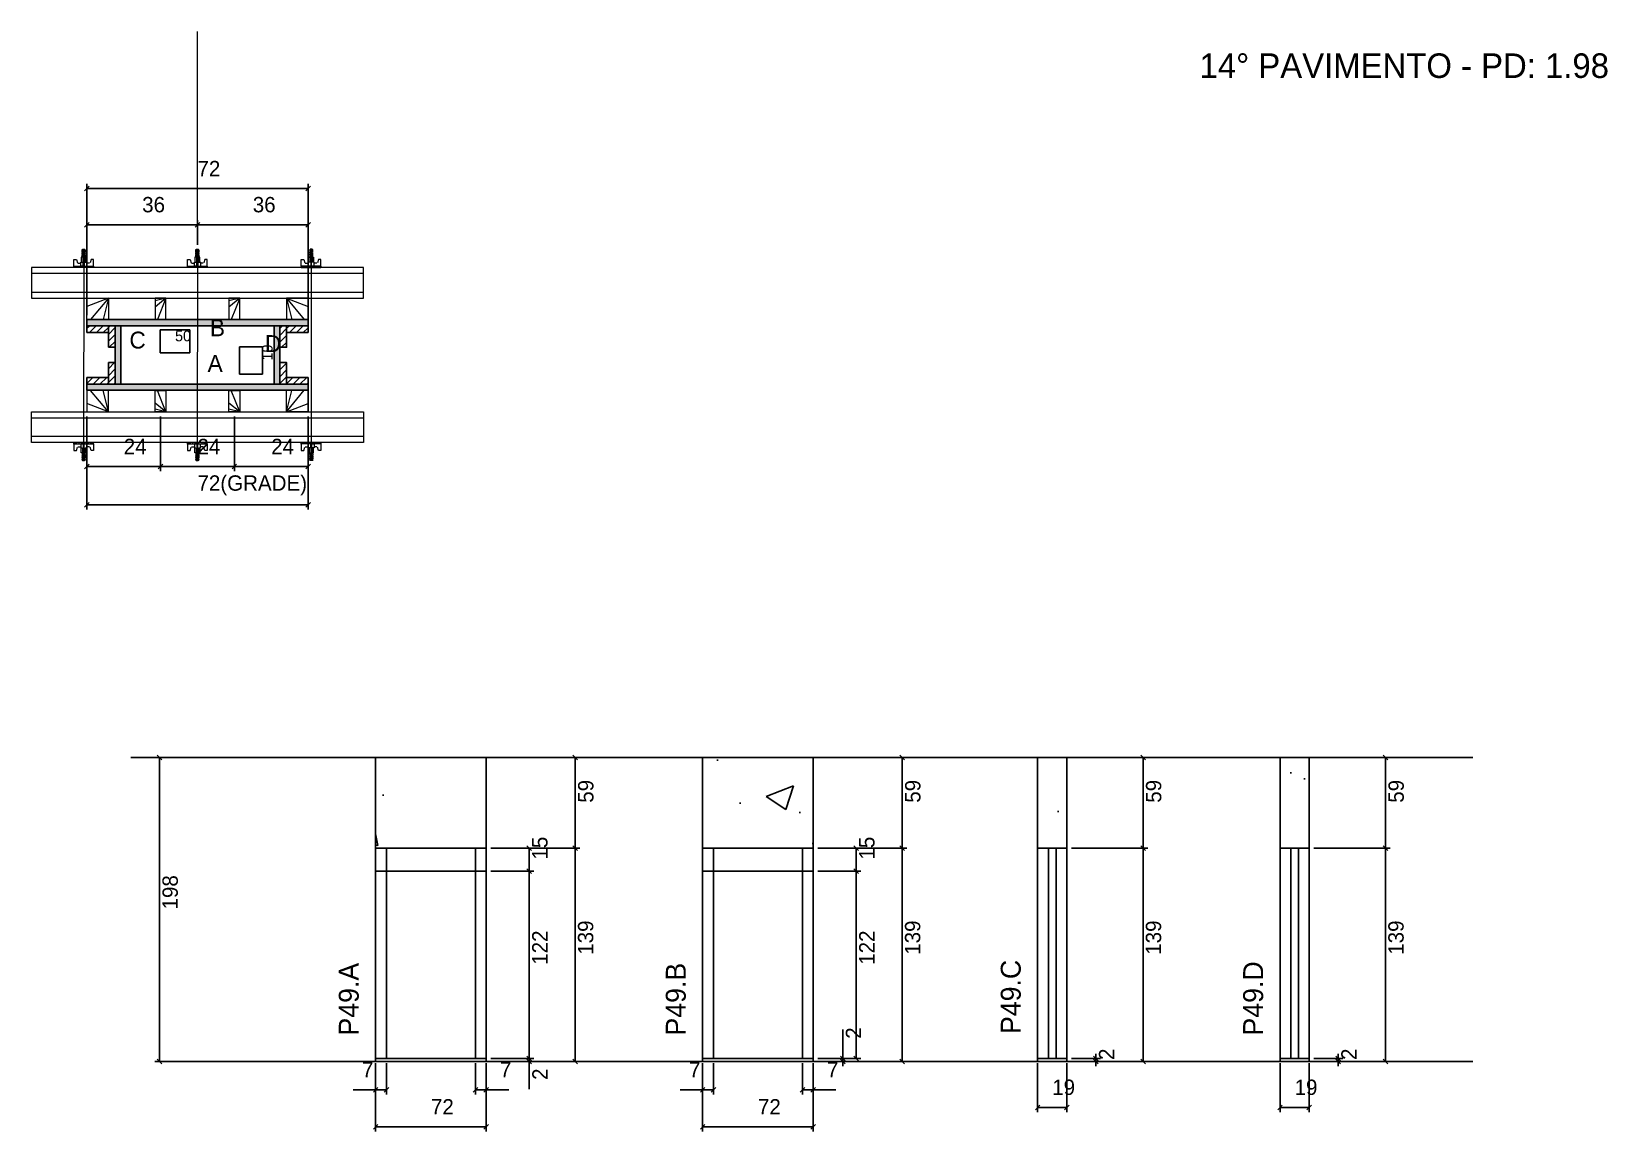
# Model space of a CAD drawing. Header units: metres. Extents: x 2922 to 3948, y -649 to 67.
import ezdxf

# ---------------------------------------------------------------- set-up
doc = ezdxf.new("R2010")
doc.units = ezdxf.units.M
for name, color, linetype in [('CHAPA', 7, 'Continuous'), ('COTA', 7, 'Continuous'), ('Hachura', 7, 'Continuous'), ('Madeira', 7, 'Continuous'), ('NIVEL 2° PAV.', 7, 'Continuous'), ('NOMENCLATURA', 7, 'Continuous'), ('Nível', 7, 'Continuous'), ('Painéis', 7, 'Continuous'), ('Perfil Metálico', 7, 'Continuous'), ('SARR_2.2x7', 7, 'Continuous'), ('SARRAFO', 7, 'Continuous'), ('Texto Seção', 7, 'Continuous'), ('TEXTO_GERAL', 7, 'Continuous')]:
    doc.layers.add(name, color=color, linetype=linetype)

msp = doc.modelspace()

# ---------------------------------------------------------------- hatches: boundary and pattern name
at = {"layer": 'COTA'}
h = msp.add_hatch(dxfattribs=at)
h.set_pattern_fill('AR-CONC')
h.paths.add_polyline_path([(3218.3, -464.9), (3218.3, -405.9), (3146.3, -405.9), (3146.3, -464.9), (3218.3, -464.9)])
h = msp.add_hatch(dxfattribs=at)
h.set_pattern_fill('AR-CONC')
h.paths.add_polyline_path([(3431.2, -464.9), (3431.2, -405.9), (3359.2, -405.9), (3359.2, -464.9), (3431.2, -464.9)])
h = msp.add_hatch(dxfattribs=at)
h.set_pattern_fill('AR-CONC')
h.paths.add_polyline_path([(3596.3, -464.9), (3596.3, -405.9), (3577.3, -405.9), (3577.3, -464.9), (3596.3, -464.9), (3596.3, -464.9)])
h = msp.add_hatch(dxfattribs=at)
h.set_pattern_fill('AR-CONC')
h.paths.add_polyline_path([(3754.1, -464.9), (3754.1, -405.9), (3735.1, -405.9), (3735.1, -464.9), (3754.1, -464.9), (3754.1, -464.9)])
at = {"layer": 'Hachura'}
h = msp.add_hatch(color=7, dxfattribs=at)
h.dxf.hatch_style = 1
h.paths.add_polyline_path([(2958.3, -124.8), (2958.3, -120.8), (3102.3, -120.8), (3102.3, -124.8), (2958.3, -124.8)])
h = msp.add_hatch(color=7, dxfattribs=at)
h.dxf.hatch_style = 1
h.paths.add_polyline_path([(2958.3, -124.8), (2958.3, -120.8), (3102.3, -120.8), (3102.3, -124.8), (2958.3, -124.8)])
h = msp.add_hatch(dxfattribs=at)
h.set_pattern_fill('ANSI31')
h.paths.add_polyline_path([(2972.3, -124.8), (2972.3, -129.2), (2958.3, -129.2), (2958.3, -124.8), (2972.3, -124.8)])
h = msp.add_hatch(dxfattribs=at)
h.set_pattern_fill('ANSI31')
h.paths.add_polyline_path([(2976.7, -124.8), (2972.3, -124.8), (2972.3, -138.8), (2976.7, -138.8), (2976.7, -124.8)])
h = msp.add_hatch(color=7, dxfattribs=at)
h.dxf.hatch_style = 1
h.paths.add_polyline_path([(2980.3, -124.8), (2976.7, -124.8), (2976.7, -162.8), (2980.3, -162.8), (2980.3, -124.8)])
h = msp.add_hatch(color=7, dxfattribs=at)
h.dxf.hatch_style = 1
h.paths.add_polyline_path([(2980.3, -124.8), (2976.7, -124.8), (2976.7, -162.8), (2980.3, -162.8), (2980.3, -124.8)])
h = msp.add_hatch(color=7, dxfattribs=at)
h.dxf.hatch_style = 1
h.paths.add_polyline_path([(3083.9, -124.8), (3080.3, -124.8), (3080.3, -162.8), (3083.9, -162.8), (3083.9, -124.8)])
h = msp.add_hatch(color=7, dxfattribs=at)
h.dxf.hatch_style = 1
h.paths.add_polyline_path([(3083.9, -124.8), (3080.3, -124.8), (3080.3, -162.8), (3083.9, -162.8), (3083.9, -124.8)])
h = msp.add_hatch(dxfattribs=at)
h.set_pattern_fill('ANSI31')
h.paths.add_polyline_path([(3088.3, -124.8), (3083.9, -124.8), (3083.9, -138.8), (3088.3, -138.8), (3088.3, -124.8)])
h = msp.add_hatch(dxfattribs=at)
h.set_pattern_fill('ANSI31')
h.paths.add_polyline_path([(3088.3, -124.8), (3088.3, -129.2), (3102.3, -129.2), (3102.3, -124.8), (3088.3, -124.8)])
h = msp.add_hatch(dxfattribs=at)
h.set_pattern_fill('ANSI31')
h.paths.add_polyline_path([(2976.7, -162.8), (2972.3, -162.8), (2972.3, -148.8), (2976.7, -148.8), (2976.7, -162.8)])
h = msp.add_hatch(dxfattribs=at)
h.set_pattern_fill('ANSI31')
h.paths.add_polyline_path([(3088.3, -162.8), (3083.9, -162.8), (3083.9, -148.8), (3088.3, -148.8), (3088.3, -162.8)])
h = msp.add_hatch(dxfattribs=at)
h.set_pattern_fill('ANSI31')
h.paths.add_polyline_path([(2972.3, -162.8), (2972.3, -158.4), (2958.3, -158.4), (2958.3, -162.8), (2972.3, -162.8)])
h = msp.add_hatch(color=7, dxfattribs=at)
h.dxf.hatch_style = 1
h.paths.add_polyline_path([(2958.3, -162.8), (2958.3, -166.8), (3102.3, -166.8), (3102.3, -162.8), (2958.3, -162.8)])
h = msp.add_hatch(color=7, dxfattribs=at)
h.dxf.hatch_style = 1
h.paths.add_polyline_path([(2958.3, -162.8), (2958.3, -166.8), (3102.3, -166.8), (3102.3, -162.8), (2958.3, -162.8)])
h = msp.add_hatch(dxfattribs=at)
h.set_pattern_fill('ANSI31')
h.paths.add_polyline_path([(3088.3, -162.8), (3088.3, -158.4), (3102.3, -158.4), (3102.3, -162.8), (3088.3, -162.8)])

# ---------------------------------------------------------------- linework, layer by layer
at = {"layer": 'CHAPA', "color": 1, "lineweight": 25}
for points in [[(2958.3, -124.8), (2958.3, -120.8), (3102.3, -120.8), (3102.3, -124.8)], [(2958.3, -124.8), (2958.3, -120.8), (3102.3, -120.8), (3102.3, -124.8)], [(2980.3, -124.8), (2976.7, -124.8), (2976.7, -162.8), (2980.3, -162.8)], [(2980.3, -124.8), (2976.7, -124.8), (2976.7, -162.8), (2980.3, -162.8)], [(3083.9, -124.8), (3080.3, -124.8), (3080.3, -162.8), (3083.9, -162.8)], [(3083.9, -124.8), (3080.3, -124.8), (3080.3, -162.8), (3083.9, -162.8)], [(2958.3, -162.8), (2958.3, -166.8), (3102.3, -166.8), (3102.3, -162.8)], [(2958.3, -162.8), (2958.3, -166.8), (3102.3, -166.8), (3102.3, -162.8)]]:
    msp.add_lwpolyline(points, close=True, dxfattribs=at)
at = {"layer": 'COTA', "color": 0, "lineweight": 25}
for p, q in [((2959.8, -33.9), (2956.8, -36.9)), ((3100.8, -36.9), (3103.8, -33.9)), ((2959.8, -57.6), (2956.8, -60.6)), ((3031.8, -57.6), (3028.8, -60.6)), ((3028.8, -60.6), (3031.8, -57.6)), ((3100.8, -60.6), (3103.8, -57.6)), ((2959.8, -215), (2956.8, -218)), ((3004.8, -218), (3007.8, -215)), ((3007.8, -215), (3004.8, -218)), ((3052.8, -218), (3055.8, -215)), ((3055.8, -215), (3052.8, -218)), ((3100.8, -218), (3103.8, -215)), ((2959.8, -239.9), (2956.8, -242.9)), ((3100.8, -242.9), (3103.8, -239.9)), ((3277.7, -407.4), (3274.7, -404.4)), ((3490.6, -407.4), (3487.6, -404.4)), ((3647.5, -407.4), (3644.5, -404.4)), ((3805.3, -407.4), (3802.3, -404.4)), ((3247.8, -466.4), (3244.8, -463.4)), ((3277.7, -466.4), (3274.7, -463.4)), ((3274.7, -463.4), (3277.7, -466.4)), ((3460.7, -466.4), (3457.7, -463.4)), ((3490.6, -466.4), (3487.6, -463.4)), ((3487.6, -463.4), (3490.6, -466.4)), ((3644.5, -463.4), (3647.5, -466.4)), ((3647.5, -466.4), (3644.5, -463.4)), ((3802.3, -463.4), (3805.3, -466.4)), ((3805.3, -466.4), (3802.3, -463.4)), ((3247.8, -481.4), (3244.8, -478.4)), ((3244.8, -478.4), (3247.8, -481.4)), ((3460.7, -481.4), (3457.7, -478.4)), ((3457.7, -478.4), (3460.7, -481.4)), ((3244.8, -600.4), (3247.8, -603.4)), ((3244.8, -600.4), (3247.8, -603.4)), ((3247.8, -605.4), (3244.8, -602.4)), ((3274.7, -602.4), (3277.7, -605.4)), ((3448.9, -600.4), (3451.9, -603.4)), ((3451.9, -605.4), (3448.9, -602.4)), ((3457.7, -600.4), (3460.7, -603.4)), ((3487.6, -602.4), (3490.6, -605.4)), ((3613.7, -600.4), (3616.7, -603.4)), ((3616.7, -605.4), (3613.7, -602.4)), ((3644.5, -602.4), (3647.5, -605.4)), ((3771.5, -600.4), (3774.5, -603.4)), ((3774.5, -605.4), (3771.5, -602.4)), ((3802.3, -602.4), (3805.3, -605.4)), ((3147.8, -620.9), (3144.8, -623.9)), ((3151.8, -623.9), (3154.8, -620.9)), ((3212.8, -620.9), (3209.8, -623.9)), ((3216.8, -623.9), (3219.8, -620.9)), ((3360.7, -620.9), (3357.7, -623.9)), ((3364.7, -623.9), (3367.7, -620.9)), ((3425.7, -620.9), (3422.7, -623.9)), ((3429.7, -623.9), (3432.7, -620.9)), ((3578.8, -632.3), (3575.8, -635.3)), ((3594.8, -635.3), (3597.8, -632.3)), ((3736.6, -632.3), (3733.6, -635.3)), ((3752.6, -635.3), (3755.6, -632.3)), ((3147.8, -645), (3144.8, -648)), ((3216.8, -648), (3219.8, -645)), ((3360.7, -645), (3357.7, -648)), ((3429.7, -648), (3432.7, -645))]:
    msp.add_line(p, q, dxfattribs=at)
at = {"layer": 'COTA', "color": 241, "lineweight": 25}
for p, q in [((2958.3, -117.8), (2958.3, -32.4)), ((3102.3, -35.4), (2958.3, -35.4)), ((3102.3, -117.8), (3102.3, -32.4)), ((2958.3, -83.8), (2958.3, -56.1)), ((2958.3, -59.1), (3030.3, -59.1)), ((3030.3, -72), (3030.3, -56.1)), ((3030.3, -72), (3030.3, -56.1)), ((3102.3, -59.1), (3030.3, -59.1)), ((3102.3, -83.8), (3102.3, -56.1)), ((2958.3, -183.8), (2958.3, -244.4)), ((2958.3, -183.9), (2958.3, -219.5)), ((3006.3, -183.9), (3006.3, -219.5)), ((3006.3, -183.9), (3006.3, -219.5)), ((3054.3, -183.9), (3054.3, -219.5)), ((3054.3, -183.9), (3054.3, -219.5)), ((3102.3, -183.8), (3102.3, -244.4)), ((3102.3, -183.9), (3102.3, -219.5)), ((2958.3, -216.5), (3006.3, -216.5)), ((3006.3, -216.5), (3054.3, -216.5)), ((3054.3, -216.5), (3102.3, -216.5)), ((3102.3, -241.4), (2958.3, -241.4)), ((3146.3, -464.9), (3146.3, -405.9)), ((3218.3, -405.9), (3146.3, -405.9)), ((3218.3, -464.9), (3218.3, -405.9)), ((3431.2, -405.9), (3359.2, -405.9)), ((3359.2, -464.9), (3359.2, -405.9)), ((3431.2, -464.9), (3431.2, -405.9))]:
    msp.add_line(p, q, dxfattribs=at)
at = {"layer": 'COTA', "color": 180, "lineweight": 25}
for p, q in [((3025.4, -127.4), (3006, -127.4)), ((3006, -127.4), (3006, -142.4)), ((3025.4, -142.4), (3025.4, -127.4)), ((3006, -142.4), (3025.4, -142.4)), ((3072.7, -138.4), (3057.7, -138.4)), ((3057.7, -138.4), (3057.7, -156.4)), ((3072.7, -156.4), (3072.7, -138.4)), ((3057.7, -156.4), (3072.7, -156.4))]:
    msp.add_line(p, q, dxfattribs=at)
at = {"layer": 'COTA', "color": 4, "lineweight": 25}
for p, q in [((3221.3, -405.9), (3279.2, -405.9)), ((3276.2, -464.9), (3276.2, -405.9)), ((3434.2, -405.9), (3492.1, -405.9)), ((3489.1, -464.9), (3489.1, -405.9)), ((3599.3, -405.9), (3649, -405.9)), ((3646, -464.9), (3646, -405.9)), ((3757.1, -405.9), (3806.8, -405.9)), ((3803.8, -464.9), (3803.8, -405.9)), ((3221.3, -464.9), (3279.2, -464.9)), ((3221.3, -464.9), (3279.2, -464.9)), ((3221.3, -464.9), (3249.3, -464.9)), ((3246.3, -479.9), (3246.3, -464.9)), ((3276.2, -603.9), (3276.2, -464.9)), ((3434.2, -464.9), (3492.1, -464.9)), ((3434.2, -464.9), (3492.1, -464.9)), ((3434.2, -464.9), (3462.2, -464.9)), ((3459.2, -479.9), (3459.2, -464.9)), ((3489.1, -603.9), (3489.1, -464.9)), ((3599.3, -464.9), (3649, -464.9)), ((3599.3, -464.9), (3649, -464.9)), ((3646, -603.9), (3646, -464.9)), ((3757.1, -464.9), (3806.8, -464.9)), ((3757.1, -464.9), (3806.8, -464.9)), ((3803.8, -603.9), (3803.8, -464.9)), ((3221.3, -479.9), (3249.3, -479.9)), ((3221.3, -479.9), (3249.3, -479.9)), ((3246.3, -601.9), (3246.3, -479.9)), ((3434.2, -479.9), (3462.2, -479.9)), ((3434.2, -479.9), (3462.2, -479.9)), ((3459.2, -601.9), (3459.2, -479.9)), ((3450.4, -601.9), (3450.4, -583.1)), ((3146.3, -604.9), (3146.3, -649.5)), ((3153.3, -604.9), (3153.3, -625.4)), ((3211.3, -604.9), (3211.3, -625.4)), ((3218.3, -604.9), (3218.3, -649.5)), ((3221.3, -601.9), (3249.3, -601.9)), ((3221.3, -601.9), (3249.3, -601.9)), ((3221.3, -603.9), (3249.3, -603.9)), ((3221.3, -603.9), (3279.2, -603.9)), ((3246.3, -601.9), (3246.3, -598.9)), ((3246.3, -601.9), (3246.3, -603.9)), ((3246.3, -603.9), (3246.3, -622)), ((3359.2, -604.9), (3359.2, -649.5)), ((3366.2, -604.9), (3366.2, -625.4)), ((3424.2, -604.9), (3424.2, -625.4)), ((3431.2, -604.9), (3431.2, -649.5)), ((3434.2, -601.9), (3453.4, -601.9)), ((3434.2, -601.9), (3462.2, -601.9)), ((3434.2, -603.9), (3453.4, -603.9)), ((3434.2, -603.9), (3492.1, -603.9)), ((3450.4, -603.9), (3450.4, -601.9)), ((3450.4, -603.9), (3450.4, -606.9)), ((3577.3, -604.9), (3577.3, -636.8)), ((3596.3, -604.9), (3596.3, -636.8)), ((3599.3, -601.9), (3618.2, -601.9)), ((3599.3, -603.9), (3618.2, -603.9)), ((3599.3, -603.9), (3649, -603.9)), ((3615.2, -601.9), (3615.2, -598.9)), ((3615.2, -603.9), (3615.2, -601.9)), ((3615.2, -603.9), (3615.2, -606.9)), ((3735.1, -604.9), (3735.1, -636.8)), ((3754.1, -604.9), (3754.1, -636.8)), ((3757.1, -601.9), (3776, -601.9)), ((3757.1, -603.9), (3776, -603.9)), ((3757.1, -603.9), (3806.8, -603.9)), ((3773, -601.9), (3773, -598.9)), ((3773, -603.9), (3773, -601.9)), ((3773, -603.9), (3773, -606.9)), ((3146.3, -606.9), (3146.3, -625.4)), ((3218.3, -606.9), (3218.3, -625.4)), ((3359.2, -606.9), (3359.2, -625.4)), ((3431.2, -606.9), (3431.2, -625.4)), ((3146.3, -622.4), (3131.6, -622.4)), ((3153.3, -622.4), (3146.3, -622.4)), ((3211.3, -622.4), (3218.3, -622.4)), ((3218.3, -622.4), (3233, -622.4)), ((3359.2, -622.4), (3344.5, -622.4)), ((3366.2, -622.4), (3359.2, -622.4)), ((3424.2, -622.4), (3431.2, -622.4)), ((3431.2, -622.4), (3445.9, -622.4)), ((3577.3, -633.8), (3596.3, -633.8)), ((3735.1, -633.8), (3754.1, -633.8)), ((3218.3, -646.5), (3146.3, -646.5)), ((3431.2, -646.5), (3359.2, -646.5))]:
    msp.add_line(p, q, dxfattribs=at)
at = {"layer": 'COTA', "color": 241, "lineweight": 25}
for points in [[(3596.3, -464.9), (3596.3, -405.9), (3577.3, -405.9), (3577.3, -464.9)], [(3754.1, -464.9), (3754.1, -405.9), (3735.1, -405.9), (3735.1, -464.9)]]:
    msp.add_lwpolyline(points, dxfattribs=at)
at = {"layer": 'Hachura', "color": 0, "lineweight": 9}
for p, q in [((2949.8, -86.8), (2949.8, -81.7)), ((2949.8, -81.7), (2951.5, -81.7)), ((2951.5, -81.7), (2952.1, -83.9)), ((2957.9, -80.1), (2954.6, -80.1)), ((2954.6, -80.1), (2954.6, -83.4)), ((2957.9, -80.2), (2954.6, -80.2)), ((2955.1, -75.8), (2957.3, -76.9)), ((2957.3, -77.1), (2955.1, -76)), ((2955.1, -76.9), (2957.3, -78)), ((2957.3, -78.3), (2955.1, -77.2)), ((2955.1, -78.1), (2957.3, -79.2)), ((2957.3, -79.4), (2955.1, -78.3)), ((2956.4, -80.1), (2955.1, -79.5)), ((2955.2, -75.4), (2955.5, -75)), ((2955.2, -75.7), (2955.2, -75.4)), ((2957.2, -75.4), (2955.2, -75.4)), ((2955.2, -75.7), (2957.2, -76.7)), ((2955.2, -75.7), (2957.2, -76.7)), ((2955.2, -76.8), (2955.2, -76.2)), ((2957.2, -77.2), (2955.2, -76.2)), ((2955.2, -76.8), (2957.2, -77.8)), ((2955.2, -78), (2955.2, -77.4)), ((2957.2, -78.3), (2955.2, -77.4)), ((2955.2, -77.6), (2955.2, -77.4)), ((2955.2, -78), (2957.2, -79)), ((2955.2, -79.2), (2955.2, -78.5)), ((2957.2, -79.5), (2955.2, -78.5)), ((2955.2, -79.2), (2957.2, -80.1)), ((2956.1, -80.1), (2955.2, -79.7)), ((2955.2, -80.1), (2955.2, -79.7)), ((2955.5, -75), (2956.8, -75)), ((2955.6, -80.1), (2955.6, -83.4)), ((2957.2, -76), (2955.9, -75.4)), ((2957.3, -75.9), (2956.1, -75.4)), ((2956.6, -75.4), (2957.3, -75.7)), ((2957.2, -75.4), (2956.8, -75)), ((2956.9, -75.4), (2957.2, -75.5)), ((2957.2, -76), (2957.2, -76.7)), ((2957.2, -77.8), (2957.2, -77.2)), ((2957.2, -78.5), (2957.2, -78.3)), ((2957.2, -78.5), (2957.2, -79)), ((2957.2, -79.5), (2957.2, -80.1)), ((2957.2, -80.1), (2957.2, -83.4)), ((2957.9, -83.4), (2957.9, -80.1)), ((2961, -81.7), (2960.4, -83.9)), ((2962.7, -81.7), (2961, -81.7)), ((2962.7, -85.9), (2962.7, -81.7)), ((3023.8, -86.8), (3023.8, -81.7)), ((3023.8, -81.7), (3025.5, -81.7)), ((3025.5, -81.7), (3026.1, -83.9)), ((3031.9, -80.1), (3028.6, -80.1)), ((3028.6, -80.1), (3028.6, -83.4)), ((3031.9, -80.2), (3028.6, -80.2)), ((3029.1, -75.8), (3031.3, -76.9)), ((3031.3, -77.1), (3029.1, -76)), ((3029.1, -76.9), (3031.3, -78)), ((3031.3, -78.3), (3029.1, -77.2)), ((3029.1, -78.1), (3031.3, -79.2)), ((3031.3, -79.4), (3029.1, -78.3)), ((3030.4, -80.1), (3029.1, -79.5)), ((3029.2, -75.4), (3029.5, -75)), ((3029.2, -75.7), (3029.2, -75.4)), ((3031.2, -75.4), (3029.2, -75.4)), ((3029.2, -75.7), (3031.2, -76.7)), ((3029.2, -75.7), (3031.2, -76.7)), ((3029.2, -76.8), (3029.2, -76.2)), ((3031.2, -77.2), (3029.2, -76.2)), ((3029.2, -76.8), (3031.2, -77.8)), ((3029.2, -78), (3029.2, -77.4)), ((3031.2, -78.3), (3029.2, -77.4)), ((3029.2, -77.6), (3029.2, -77.4)), ((3029.2, -78), (3031.2, -79)), ((3029.2, -79.2), (3029.2, -78.5)), ((3031.2, -79.5), (3029.2, -78.5)), ((3029.2, -79.2), (3031.2, -80.1)), ((3030.1, -80.1), (3029.2, -79.7)), ((3029.2, -80.1), (3029.2, -79.7)), ((3029.5, -75), (3030.8, -75)), ((3029.6, -80.1), (3029.6, -83.4)), ((3031.2, -76), (3029.9, -75.4)), ((3031.3, -75.9), (3030.1, -75.4)), ((3030.6, -75.4), (3031.3, -75.7)), ((3031.2, -75.4), (3030.8, -75)), ((3030.9, -75.4), (3031.2, -75.5)), ((3031.2, -76), (3031.2, -76.7)), ((3031.2, -77.8), (3031.2, -77.2)), ((3031.2, -78.5), (3031.2, -78.3)), ((3031.2, -78.5), (3031.2, -79)), ((3031.2, -79.5), (3031.2, -80.1)), ((3031.2, -80.1), (3031.2, -83.4)), ((3031.9, -83.4), (3031.9, -80.1)), ((3035, -81.7), (3034.4, -83.9)), ((3036.7, -81.7), (3035, -81.7)), ((3036.7, -85.9), (3036.7, -81.7)), ((3097.8, -85.9), (3097.8, -81.7)), ((3097.8, -81.7), (3099.5, -81.7)), ((3099.5, -81.7), (3100.1, -83.9)), ((3102.6, -80.1), (3105.9, -80.1)), ((3102.6, -83.4), (3102.6, -80.1)), ((3102.6, -80.2), (3105.9, -80.2)), ((3103.9, -75.4), (3103.2, -75.7)), ((3105.4, -75.8), (3103.2, -76.9)), ((3105.4, -76.9), (3103.2, -78)), ((3105.4, -78.1), (3103.2, -79.2)), ((3103.3, -75.9), (3104.4, -75.4)), ((3103.3, -77.1), (3105.4, -76)), ((3103.3, -78.3), (3105.4, -77.2)), ((3103.3, -79.4), (3105.4, -78.3)), ((3103.4, -75.4), (3103.7, -75)), ((3103.6, -75.4), (3103.4, -75.5)), ((3103.4, -76), (3104.6, -75.4)), ((3103.4, -75.4), (3105.3, -75.4)), ((3105.3, -75.7), (3103.4, -76.7)), ((3105.3, -75.7), (3103.4, -76.7)), ((3103.4, -76), (3103.4, -76.7)), ((3103.4, -77.2), (3105.3, -76.2)), ((3105.3, -76.8), (3103.4, -77.8)), ((3103.4, -77.8), (3103.4, -77.2)), ((3103.4, -78.3), (3105.3, -77.4)), ((3105.3, -78), (3103.4, -79)), ((3103.4, -78.5), (3103.4, -78.3)), ((3103.4, -78.5), (3103.4, -79)), ((3103.4, -79.5), (3105.3, -78.5)), ((3105.3, -79.2), (3103.4, -80.1)), ((3103.4, -79.5), (3103.4, -80.1)), ((3103.4, -80.1), (3103.4, -83.4)), ((3105, -75), (3103.7, -75)), ((3104.1, -80.1), (3105.4, -79.5)), ((3104.4, -80.1), (3105.3, -79.7)), ((3104.9, -80.1), (3104.9, -83.4)), ((3105.3, -75.4), (3105, -75)), ((3105.3, -75.7), (3105.3, -75.4)), ((3105.3, -76.8), (3105.3, -76.2)), ((3105.3, -78), (3105.3, -77.4)), ((3105.3, -77.6), (3105.3, -77.4)), ((3105.3, -79.2), (3105.3, -78.5)), ((3105.3, -80.1), (3105.3, -79.7)), ((3105.9, -80.1), (3105.9, -83.4)), ((3109, -81.7), (3108.4, -83.9)), ((3110.7, -81.7), (3109, -81.7)), ((3110.7, -86.8), (3110.7, -81.7)), ((2949.8, -85.9), (2962.7, -85.9)), ((2949.8, -85.9), (2955, -85.9)), ((2962.7, -86.8), (2949.8, -86.8)), ((2949.9, -85.9), (2949.9, -86.8)), ((2950.2, -85.9), (2950.2, -86.8)), ((2950.5, -85.9), (2950.5, -86.8)), ((2951, -85.9), (2951, -86.8)), ((2951.8, -85.9), (2951.8, -86.8)), ((2952.4, -84.1), (2954.3, -84.1)), ((2953.2, -85.9), (2953.2, -86.8)), ((2961.7, -86.8), (2953.9, -86.8)), ((2954.3, -83.4), (2958.2, -83.4)), ((2954.3, -85.9), (2954.3, -83.4)), ((2956.3, -85.9), (2954.3, -85.9)), ((2955, -85.9), (2955.6, -85.9)), ((2955.3, -86.3), (2955.3, -86)), ((2955.3, -86.7), (2955.3, -86.3)), ((2955.9, -85.9), (2955.9, -83.9)), ((2956.2, -85.9), (2956.2, -86.8)), ((2956.5, -83.9), (2956.5, -85.9)), ((2957.2, -86.1), (2957.2, -86.5)), ((2958.2, -83.4), (2957.9, -83.4)), ((2958.2, -83.4), (2957.9, -83.4)), ((2958.2, -83.4), (2958.2, -85.9)), ((2960.1, -84.1), (2958.2, -84.1)), ((2959.3, -85.9), (2959.3, -86.8)), ((2960.7, -85.9), (2960.7, -86.8)), ((2961.6, -85.9), (2961.6, -86.8)), ((2962, -85.9), (2962, -86.8)), ((2962.4, -85.9), (2962.4, -86.8)), ((2962.6, -85.9), (2962.6, -86.8)), ((2962.7, -85.9), (2962.7, -86.8)), ((3023.8, -85.9), (3036.7, -85.9)), ((3023.8, -85.9), (3029, -85.9)), ((3036.7, -86.8), (3023.8, -86.8)), ((3023.9, -85.9), (3023.9, -86.8)), ((3024.2, -85.9), (3024.2, -86.8)), ((3024.5, -85.9), (3024.5, -86.8)), ((3025, -85.9), (3025, -86.8)), ((3025.8, -85.9), (3025.8, -86.8)), ((3026.4, -84.1), (3028.3, -84.1)), ((3027.2, -85.9), (3027.2, -86.8)), ((3035.7, -86.8), (3027.9, -86.8)), ((3028.3, -83.4), (3032.2, -83.4)), ((3028.3, -85.9), (3028.3, -83.4)), ((3030.3, -85.9), (3028.3, -85.9)), ((3029, -85.9), (3029.6, -85.9)), ((3029.3, -86.3), (3029.3, -86)), ((3029.3, -86.7), (3029.3, -86.3)), ((3029.9, -85.9), (3029.9, -83.9)), ((3030.2, -85.9), (3030.2, -86.8)), ((3030.5, -83.9), (3030.5, -85.9)), ((3031.2, -86.1), (3031.2, -86.5)), ((3032.2, -83.4), (3031.9, -83.4)), ((3032.2, -83.4), (3031.9, -83.4)), ((3032.2, -83.4), (3032.2, -85.9)), ((3034.1, -84.1), (3032.2, -84.1)), ((3033.3, -85.9), (3033.3, -86.8)), ((3034.7, -85.9), (3034.7, -86.8)), ((3035.6, -85.9), (3035.6, -86.8)), ((3036, -85.9), (3036, -86.8)), ((3036.4, -85.9), (3036.4, -86.8)), ((3036.6, -85.9), (3036.6, -86.8)), ((3036.7, -85.9), (3036.7, -86.8)), ((3110.7, -85.9), (3097.8, -85.9)), ((3097.8, -85.9), (3097.8, -86.8)), ((3097.8, -86.8), (3110.7, -86.8)), ((3097.9, -85.9), (3097.9, -86.8)), ((3098.2, -85.9), (3098.2, -86.8)), ((3098.5, -85.9), (3098.5, -86.8)), ((3098.8, -86.8), (3106.6, -86.8)), ((3099, -85.9), (3099, -86.8)), ((3099.8, -85.9), (3099.8, -86.8)), ((3100.4, -84.1), (3102.3, -84.1)), ((3101.2, -85.9), (3101.2, -86.8)), ((3106.2, -83.4), (3102.3, -83.4)), ((3102.3, -83.4), (3102.3, -85.9)), ((3102.3, -83.4), (3102.6, -83.4)), ((3102.3, -83.4), (3102.6, -83.4)), ((3103.3, -86.1), (3103.3, -86.5)), ((3104.1, -83.9), (3104.1, -85.9)), ((3104.3, -85.9), (3106.2, -85.9)), ((3104.3, -85.9), (3104.3, -86.8)), ((3104.6, -85.9), (3104.6, -83.9)), ((3105.5, -85.9), (3104.9, -85.9)), ((3105.2, -86.3), (3105.2, -86)), ((3105.2, -86.7), (3105.2, -86.3)), ((3110.7, -85.9), (3105.5, -85.9)), ((3106.2, -85.9), (3106.2, -83.4)), ((3108.1, -84.1), (3106.2, -84.1)), ((3107.3, -85.9), (3107.3, -86.8)), ((3108.7, -85.9), (3108.7, -86.8)), ((3109.6, -85.9), (3109.6, -86.8)), ((3110, -85.9), (3110, -86.8)), ((3110.4, -85.9), (3110.4, -86.8)), ((3110.6, -85.9), (3110.6, -86.8)), ((2962.7, -200.8), (2949.8, -200.8)), ((2949.8, -200.8), (2949.8, -206)), ((2949.8, -201.7), (2962.7, -201.7)), ((2949.8, -201.7), (2955, -201.7)), ((2949.9, -201.8), (2949.9, -200.8)), ((2950.2, -201.8), (2950.2, -200.8)), ((2950.5, -201.8), (2950.5, -200.8)), ((2951, -201.8), (2951, -200.8)), ((2951.5, -206), (2952.1, -203.8)), ((2951.8, -201.8), (2951.8, -200.8)), ((2952.4, -203.6), (2954.3, -203.6)), ((2953.2, -201.8), (2953.2, -200.8)), ((2961.7, -200.8), (2953.9, -200.8)), ((2956.3, -201.7), (2954.3, -201.7)), ((2954.3, -201.7), (2954.3, -204.3)), ((2954.3, -204.3), (2958.2, -204.3)), ((2954.6, -207.5), (2954.6, -204.3)), ((2955, -201.7), (2955.6, -201.7)), ((2955.3, -201), (2955.3, -201.4)), ((2955.3, -201.4), (2955.3, -201.6)), ((2955.6, -207.5), (2955.6, -204.3)), ((2955.9, -201.7), (2955.9, -203.7)), ((2956.2, -201.7), (2956.2, -200.8)), ((2956.5, -203.7), (2956.5, -201.7)), ((2957.2, -201.6), (2957.2, -201.2)), ((2957.2, -207.5), (2957.2, -204.3)), ((2957.9, -204.3), (2957.9, -207.5)), ((2958.2, -204.3), (2957.9, -204.3)), ((2958.2, -204.3), (2957.9, -204.3)), ((2958.2, -204.3), (2958.2, -201.7)), ((2960.1, -203.6), (2958.2, -203.6)), ((2959.3, -201.8), (2959.3, -200.8)), ((2961, -206), (2960.4, -203.8)), ((2960.7, -201.8), (2960.7, -200.8)), ((2961.6, -201.8), (2961.6, -200.8)), ((2962, -201.8), (2962, -200.8)), ((2962.4, -201.8), (2962.4, -200.8)), ((2962.6, -201.8), (2962.6, -200.8)), ((2962.7, -201.7), (2962.7, -200.8)), ((2962.7, -201.7), (2962.7, -206)), ((3036.7, -200.8), (3023.8, -200.8)), ((3023.8, -200.8), (3023.8, -206)), ((3023.8, -201.7), (3036.7, -201.7)), ((3023.8, -201.7), (3029, -201.7)), ((3023.9, -201.8), (3023.9, -200.8)), ((3024.2, -201.8), (3024.2, -200.8)), ((3024.5, -201.8), (3024.5, -200.8)), ((3025, -201.8), (3025, -200.8)), ((3025.5, -206), (3026.1, -203.8)), ((3025.8, -201.8), (3025.8, -200.8)), ((3026.4, -203.6), (3028.3, -203.6)), ((3027.2, -201.8), (3027.2, -200.8)), ((3035.7, -200.8), (3027.9, -200.8)), ((3030.3, -201.7), (3028.3, -201.7)), ((3028.3, -201.7), (3028.3, -204.3)), ((3028.3, -204.3), (3032.2, -204.3)), ((3028.6, -207.5), (3028.6, -204.3)), ((3029, -201.7), (3029.6, -201.7)), ((3029.3, -201), (3029.3, -201.4)), ((3029.3, -201.4), (3029.3, -201.6)), ((3029.6, -207.5), (3029.6, -204.3)), ((3029.9, -201.7), (3029.9, -203.7)), ((3030.2, -201.7), (3030.2, -200.8)), ((3030.5, -203.7), (3030.5, -201.7)), ((3031.2, -201.6), (3031.2, -201.2)), ((3031.2, -207.5), (3031.2, -204.3)), ((3031.9, -204.3), (3031.9, -207.5)), ((3032.2, -204.3), (3031.9, -204.3)), ((3032.2, -204.3), (3031.9, -204.3)), ((3032.2, -204.3), (3032.2, -201.7)), ((3034.1, -203.6), (3032.2, -203.6)), ((3033.3, -201.8), (3033.3, -200.8)), ((3035, -206), (3034.4, -203.8)), ((3034.7, -201.8), (3034.7, -200.8)), ((3035.6, -201.8), (3035.6, -200.8)), ((3036, -201.8), (3036, -200.8)), ((3036.4, -201.8), (3036.4, -200.8)), ((3036.6, -201.8), (3036.6, -200.8)), ((3036.7, -201.7), (3036.7, -200.8)), ((3036.7, -201.7), (3036.7, -206)), ((3097.8, -200.8), (3110.7, -200.8)), ((3097.8, -201.7), (3097.8, -200.8)), ((3110.7, -201.7), (3097.8, -201.7)), ((3097.8, -201.7), (3097.8, -206)), ((3097.9, -201.8), (3097.9, -200.8)), ((3098.2, -201.8), (3098.2, -200.8)), ((3098.5, -201.8), (3098.5, -200.8)), ((3098.8, -200.8), (3106.6, -200.8)), ((3099, -201.8), (3099, -200.8)), ((3099.5, -206), (3100.1, -203.8)), ((3099.8, -201.8), (3099.8, -200.8)), ((3100.4, -203.6), (3102.3, -203.6)), ((3101.2, -201.8), (3101.2, -200.8)), ((3102.3, -204.3), (3102.3, -201.7)), ((3106.2, -204.3), (3102.3, -204.3)), ((3102.3, -204.3), (3102.6, -204.3)), ((3102.3, -204.3), (3102.6, -204.3)), ((3102.6, -204.3), (3102.6, -207.5)), ((3103.3, -201.6), (3103.3, -201.2)), ((3103.4, -207.5), (3103.4, -204.3)), ((3104.1, -203.7), (3104.1, -201.7)), ((3104.3, -201.7), (3104.3, -200.8)), ((3104.3, -201.7), (3106.2, -201.7)), ((3104.6, -201.7), (3104.6, -203.7)), ((3105.5, -201.7), (3104.9, -201.7)), ((3104.9, -207.5), (3104.9, -204.3)), ((3105.2, -201), (3105.2, -201.4)), ((3105.2, -201.4), (3105.2, -201.6)), ((3110.7, -201.7), (3105.5, -201.7)), ((3105.9, -207.5), (3105.9, -204.3)), ((3106.2, -201.7), (3106.2, -204.3)), ((3108.1, -203.6), (3106.2, -203.6)), ((3107.3, -201.8), (3107.3, -200.8)), ((3109, -206), (3108.4, -203.8)), ((3108.7, -201.8), (3108.7, -200.8)), ((3109.6, -201.8), (3109.6, -200.8)), ((3110, -201.8), (3110, -200.8)), ((3110.4, -201.8), (3110.4, -200.8)), ((3110.6, -201.8), (3110.6, -200.8)), ((3110.7, -200.8), (3110.7, -206)), ((2949.8, -206), (2951.5, -206)), ((2957.9, -207.5), (2954.6, -207.5)), ((2957.9, -207.5), (2954.6, -207.5)), ((2956.4, -207.5), (2955.1, -208.2)), ((2957.3, -208.3), (2955.1, -209.3)), ((2955.1, -209.6), (2957.3, -208.5)), ((2957.3, -209.4), (2955.1, -210.5)), ((2955.1, -210.7), (2957.3, -209.7)), ((2957.3, -210.6), (2955.1, -211.7)), ((2955.1, -211.9), (2957.3, -210.8)), ((2955.2, -208.5), (2957.2, -207.5)), ((2956.1, -207.5), (2955.2, -208)), ((2955.2, -207.5), (2955.2, -208)), ((2957.2, -208.2), (2955.2, -209.2)), ((2955.2, -208.5), (2955.2, -209.2)), ((2955.2, -209.7), (2957.2, -208.7)), ((2957.2, -209.4), (2955.2, -210.3)), ((2955.2, -209.7), (2955.2, -210.3)), ((2955.2, -210.8), (2957.2, -209.9)), ((2955.2, -210.1), (2955.2, -210.3)), ((2957.2, -210.5), (2955.2, -211.5)), ((2955.2, -210.8), (2955.2, -211.5)), ((2955.2, -212), (2957.2, -211)), ((2955.2, -212), (2957.2, -211)), ((2955.2, -212), (2955.2, -212.3)), ((2955.2, -212.3), (2955.5, -212.6)), ((2957.2, -212.3), (2955.2, -212.3)), ((2955.5, -212.6), (2956.8, -212.6)), ((2957.2, -211.7), (2955.9, -212.3)), ((2957.3, -211.8), (2956.1, -212.3)), ((2956.6, -212.3), (2957.3, -212)), ((2957.2, -212.3), (2956.8, -212.6)), ((2956.9, -212.3), (2957.2, -212.2)), ((2957.2, -208.2), (2957.2, -207.5)), ((2957.2, -209.1), (2957.2, -208.7)), ((2957.2, -209.1), (2957.2, -209.4)), ((2957.2, -209.9), (2957.2, -210.5)), ((2957.2, -211.7), (2957.2, -211)), ((2962.7, -206), (2961, -206)), ((3023.8, -206), (3025.5, -206)), ((3031.9, -207.5), (3028.6, -207.5)), ((3031.9, -207.5), (3028.6, -207.5)), ((3030.4, -207.5), (3029.1, -208.2)), ((3031.3, -208.3), (3029.1, -209.3)), ((3029.1, -209.6), (3031.3, -208.5)), ((3031.3, -209.4), (3029.1, -210.5)), ((3029.1, -210.7), (3031.3, -209.7)), ((3031.3, -210.6), (3029.1, -211.7)), ((3029.1, -211.9), (3031.3, -210.8)), ((3029.2, -208.5), (3031.2, -207.5)), ((3030.1, -207.5), (3029.2, -208)), ((3029.2, -207.5), (3029.2, -208)), ((3031.2, -208.2), (3029.2, -209.2)), ((3029.2, -208.5), (3029.2, -209.2)), ((3029.2, -209.7), (3031.2, -208.7)), ((3031.2, -209.4), (3029.2, -210.3)), ((3029.2, -209.7), (3029.2, -210.3)), ((3029.2, -210.8), (3031.2, -209.9)), ((3029.2, -210.1), (3029.2, -210.3)), ((3031.2, -210.5), (3029.2, -211.5)), ((3029.2, -210.8), (3029.2, -211.5)), ((3029.2, -212), (3031.2, -211)), ((3029.2, -212), (3031.2, -211)), ((3029.2, -212), (3029.2, -212.3)), ((3029.2, -212.3), (3029.5, -212.6)), ((3031.2, -212.3), (3029.2, -212.3)), ((3029.5, -212.6), (3030.8, -212.6)), ((3031.2, -211.7), (3029.9, -212.3)), ((3031.3, -211.8), (3030.1, -212.3)), ((3030.6, -212.3), (3031.3, -212)), ((3031.2, -212.3), (3030.8, -212.6)), ((3030.9, -212.3), (3031.2, -212.2)), ((3031.2, -208.2), (3031.2, -207.5)), ((3031.2, -209.1), (3031.2, -208.7)), ((3031.2, -209.1), (3031.2, -209.4)), ((3031.2, -209.9), (3031.2, -210.5)), ((3031.2, -211.7), (3031.2, -211)), ((3036.7, -206), (3035, -206)), ((3097.8, -206), (3099.5, -206)), ((3102.6, -207.5), (3105.9, -207.5)), ((3102.6, -207.5), (3105.9, -207.5)), ((3105.4, -209.6), (3103.2, -208.5)), ((3105.4, -210.7), (3103.2, -209.7)), ((3105.4, -211.9), (3103.2, -210.8)), ((3103.9, -212.3), (3103.2, -212)), ((3103.3, -208.3), (3105.4, -209.3)), ((3103.3, -209.4), (3105.4, -210.5)), ((3103.3, -210.6), (3105.4, -211.7)), ((3103.3, -211.8), (3104.4, -212.3)), ((3103.4, -208.2), (3103.4, -207.5)), ((3105.3, -208.5), (3103.4, -207.5)), ((3103.4, -208.2), (3105.3, -209.2)), ((3103.4, -209.1), (3103.4, -208.7)), ((3105.3, -209.7), (3103.4, -208.7)), ((3103.4, -209.1), (3103.4, -209.4)), ((3103.4, -209.4), (3105.3, -210.3)), ((3103.4, -209.9), (3103.4, -210.5)), ((3105.3, -210.8), (3103.4, -209.9)), ((3103.4, -210.5), (3105.3, -211.5)), ((3105.3, -212), (3103.4, -211)), ((3103.4, -211.7), (3103.4, -211)), ((3105.3, -212), (3103.4, -211)), ((3103.4, -211.7), (3104.6, -212.3)), ((3103.6, -212.3), (3103.4, -212.2)), ((3103.4, -212.3), (3103.7, -212.6)), ((3103.4, -212.3), (3105.3, -212.3)), ((3105, -212.6), (3103.7, -212.6)), ((3104.1, -207.5), (3105.4, -208.2)), ((3104.4, -207.5), (3105.3, -208)), ((3105.3, -212.3), (3105, -212.6)), ((3105.3, -207.5), (3105.3, -208)), ((3105.3, -208.5), (3105.3, -209.2)), ((3105.3, -209.7), (3105.3, -210.3)), ((3105.3, -210.1), (3105.3, -210.3)), ((3105.3, -210.8), (3105.3, -211.5)), ((3105.3, -212), (3105.3, -212.3)), ((3110.7, -206), (3109, -206))]:
    msp.add_line(p, q, dxfattribs=at)
at = {"layer": 'Hachura', "color": 251, "lineweight": 9}
for p, q in [((2956.3, -76), (2956.2, -207.8)), ((3030.3, -76), (3030.2, -207.8)), ((3104.3, -76), (3104.3, -207.8))]:
    msp.add_line(p, q, dxfattribs=at)
at = {"layer": 'Madeira', "color": 126, "lineweight": 18}
for p, q in [((2972.3, -106.8), (2958.3, -112.3)), ((2972.3, -106.8), (2960.7, -120.8)), ((2972.3, -106.8), (2968.8, -120.8)), ((3009.8, -106.8), (3002.8, -112.6)), ((3009.8, -106.8), (3002.8, -108.6)), ((3009.8, -106.8), (3004.3, -120.8)), ((3057.8, -106.8), (3050.8, -112.6)), ((3057.8, -106.8), (3050.8, -108.6)), ((3057.8, -106.8), (3052.3, -120.8)), ((3088.3, -106.8), (3099.8, -120.8)), ((3088.3, -106.8), (3091.7, -120.8)), ((3088.3, -106.8), (3102.3, -112.3)), ((2972.3, -180.8), (2960.7, -166.9)), ((2972.3, -180.8), (2968.8, -166.8)), ((3009.8, -180.9), (3004.3, -166.9)), ((3057.8, -180.9), (3052.3, -166.9)), ((3088.3, -180.9), (3099.8, -166.8)), ((3088.3, -180.9), (3091.7, -166.9)), ((2972.3, -180.8), (2958.3, -175.4)), ((3009.8, -180.9), (3002.8, -175.1)), ((3009.8, -180.9), (3002.8, -179.1)), ((3057.8, -180.9), (3050.8, -175.1)), ((3057.8, -180.9), (3050.8, -179.1)), ((3088.3, -180.9), (3102.3, -175.4))]:
    msp.add_line(p, q, dxfattribs=at)
for points in [[(3102.3, -106.8), (3102.3, -120.8), (2958.3, -120.8), (2958.3, -106.8)], [(2972.3, -106.8), (2972.3, -120.8), (2958.3, -120.8), (2958.3, -106.8)], [(3009.8, -106.8), (3002.8, -106.8), (3002.8, -120.8), (3009.8, -120.8)], [(3057.8, -106.8), (3050.8, -106.8), (3050.8, -120.8), (3057.8, -120.8)], [(3088.3, -106.8), (3088.3, -120.8), (3102.3, -120.8), (3102.3, -106.8)], [(2972.3, -180.8), (2972.3, -166.8), (2958.3, -166.9), (2958.3, -180.9)], [(3102.3, -180.9), (3102.3, -166.9), (2958.3, -166.9), (2958.3, -180.9)], [(3009.8, -180.9), (3002.8, -180.9), (3002.8, -166.9), (3009.8, -166.9)], [(3057.8, -180.9), (3050.8, -180.9), (3050.8, -166.9), (3057.8, -166.9)], [(3088.3, -180.9), (3088.3, -166.9), (3102.3, -166.8), (3102.3, -180.8)]]:
    msp.add_lwpolyline(points, close=True, dxfattribs=at)
at = {"layer": 'NIVEL 2° PAV.', "color": 4, "lineweight": 25}
for p, q in [((3002.5, -405.9), (3008.6, -405.9)), ((3005.6, -603.9), (3005.6, -405.9)), ((3263.9, -603.9), (3002.6, -603.9))]:
    msp.add_line(p, q, dxfattribs=at)
at = {"layer": 'NIVEL 2° PAV.', "color": 0, "lineweight": 25}
for p, q in [((3007.1, -407.4), (3004.1, -404.4)), ((3004.1, -602.4), (3007.1, -605.4))]:
    msp.add_line(p, q, dxfattribs=at)
at = {"layer": 'Nível', "color": 4, "lineweight": 25}
for p, q in [((2987, -405.9), (3860.7, -405.9)), ((3266.9, -603.9), (3860.7, -603.9))]:
    msp.add_line(p, q, dxfattribs=at)
at = {"layer": 'Painéis', "color": 200, "lineweight": 25}
for p, q in [((3146.3, -464.9), (3146.3, -603.9)), ((3218.3, -464.9), (3146.3, -464.9)), ((3218.3, -603.9), (3218.3, -464.9)), ((3359.2, -464.9), (3359.2, -603.9)), ((3431.2, -464.9), (3359.2, -464.9)), ((3431.2, -603.9), (3431.2, -464.9)), ((3577.3, -464.9), (3577.3, -601.9)), ((3577.3, -464.9), (3596.3, -464.9)), ((3596.3, -601.9), (3596.3, -464.9)), ((3735.1, -464.9), (3735.1, -601.9)), ((3735.1, -464.9), (3754.1, -464.9)), ((3754.1, -601.9), (3754.1, -464.9)), ((3218.3, -479.9), (3146.3, -479.9)), ((3431.2, -479.9), (3359.2, -479.9)), ((3146.3, -601.9), (3218.3, -601.9)), ((3359.2, -601.9), (3431.2, -601.9)), ((3577.3, -601.9), (3596.3, -601.9)), ((3735.1, -601.9), (3754.1, -601.9))]:
    msp.add_line(p, q, dxfattribs=at)
for points in [[(3080.3, -162.8), (3080.3, -124.8), (2980.3, -124.8), (2980.3, -162.8)], [(3218.3, -601.9), (3146.3, -601.9), (3146.3, -603.9), (3218.3, -603.9)], [(3431.2, -601.9), (3359.2, -601.9), (3359.2, -603.9), (3431.2, -603.9)], [(3577.3, -601.9), (3596.3, -601.9), (3596.3, -603.9), (3577.3, -603.9)], [(3735.1, -601.9), (3754.1, -601.9), (3754.1, -603.9), (3735.1, -603.9)]]:
    msp.add_lwpolyline(points, close=True, dxfattribs=at)
at = {"layer": 'Perfil Metálico', "color": 224, "lineweight": 18}
for points in [[(2922.3, -86.8), (2922.3, -106.8), (3138.3, -106.8), (3138.3, -86.8)], [(3138.3, -102.8), (3138.3, -90.8), (2922.3, -90.8), (2922.3, -102.8)], [(2922.3, -200.8), (2922.3, -180.8), (3138.3, -180.8), (3138.3, -200.8)], [(3138.3, -184.8), (3138.3, -196.8), (2922.3, -196.8), (2922.3, -184.8)]]:
    msp.add_lwpolyline(points, close=True, dxfattribs=at)
at = {"layer": 'SARR_2.2x7', "color": 40, "lineweight": 25}
for p, q in [((3153.3, -601.9), (3153.3, -464.9)), ((3211.3, -601.9), (3211.3, -464.9)), ((3366.2, -601.9), (3366.2, -464.9)), ((3424.2, -601.9), (3424.2, -464.9)), ((3584.3, -464.9), (3584.3, -601.9)), ((3589.3, -464.9), (3589.3, -601.9)), ((3742.1, -464.9), (3742.1, -601.9)), ((3747.1, -464.9), (3747.1, -601.9))]:
    msp.add_line(p, q, dxfattribs=at)
at = {"layer": 'SARRAFO', "color": 251, "lineweight": 25}
for points in [[(2958.3, -129.2), (2972.3, -129.2), (2972.3, -124.8), (2958.3, -124.8)], [(2972.3, -138.8), (2972.3, -124.8), (2976.7, -124.8), (2976.7, -138.8)], [(3083.9, -138.8), (3083.9, -124.8), (3088.3, -124.8), (3088.3, -138.8)], [(3102.3, -129.2), (3088.3, -129.2), (3088.3, -124.8), (3102.3, -124.8)], [(2972.3, -148.8), (2972.3, -162.8), (2976.7, -162.8), (2976.7, -148.8)], [(3083.9, -148.8), (3083.9, -162.8), (3088.3, -162.8), (3088.3, -148.8)], [(2958.3, -158.4), (2972.3, -158.4), (2972.3, -162.8), (2958.3, -162.8)], [(3102.3, -158.4), (3088.3, -158.4), (3088.3, -162.8), (3102.3, -162.8)]]:
    msp.add_lwpolyline(points, close=True, dxfattribs=at)
at = {"layer": 'Texto Seção', "color": 252, "lineweight": 15}
msp.add_line((3030.3, -58.2), (3030.3, 66.8), dxfattribs=at)

# ---------------------------------------------------------------- texts
at = {"layer": 'COTA', "color": 241, "lineweight": 25}
for s, p in [('72', (3030.3, -27.4)), ('36', (2994.3, -50.9)), ('36', (3066.3, -50.9)), ('24', (2982.3, -208.4)), ('24', (3030.3, -208.4)), ('24', (3078.3, -208.4)), ('72(GRADE)', (3030.3, -232.2))]:
    msp.add_text(s, height=10, dxfattribs=at).set_placement(p)
at = {"layer": 'COTA', "color": 1, "lineweight": 25}
msp.add_text('50', height=7, dxfattribs=at).set_placement((3015.7, -134.9))
msp.add_text('19', height=7, rotation=90, dxfattribs=at).set_placement((3079.2, -147.4))
at = {"layer": 'COTA', "color": 240, "lineweight": 25}
for s, p in [('59', (3288.1, -435.4)), ('59', (3501, -435.4)), ('59', (3657.8, -435.4)), ('59', (3815.7, -435.4)), ('15', (3258.2, -472.4)), ('15', (3471.1, -472.4)), ('139', (3288, -534.4)), ('139', (3500.9, -534.4)), ('139', (3657.7, -534.4)), ('139', (3815.6, -534.4)), ('122', (3258.2, -540.9)), ('122', (3471.1, -540.9)), ('2', (3462.4, -589.1)), ('2', (3627.2, -602.9)), ('2', (3785, -602.9)), ('2', (3258.3, -615.9))]:
    msp.add_text(s, height=10, rotation=90, dxfattribs=at).set_placement(p)
for s, p in [('7', (3137.4, -614.3)), ('7', (3227.2, -614.3)), ('7', (3350.3, -614.3)), ('7', (3440.1, -614.3)), ('19', (3586.8, -625.7)), ('19', (3744.6, -625.7)), ('72', (3182.3, -638.4)), ('72', (3395.2, -638.4))]:
    msp.add_text(s, height=10, dxfattribs=at).set_placement(p)
at = {"layer": 'NIVEL 2° PAV.', "color": 240, "lineweight": 25}
msp.add_text('198', height=10, rotation=90, dxfattribs=at).set_placement((3017.5, -504.9))
at = {"layer": 'NOMENCLATURA', "color": 2, "lineweight": 25}
msp.add_text('14° PAVIMENTO - PD: 1.98', height=16, dxfattribs=at).set_placement((3682.7, 36.6))
at = {"layer": 'Texto Seção', "color": 7, "lineweight": 15}
for s, p in [('P49.A', (3135.3, -587)), ('P49.B', (3348.2, -587)), ('P49.C', (3566.3, -586)), ('P49.D', (3724.1, -587))]:
    msp.add_text(s, height=13, rotation=90, dxfattribs=at).set_placement(p)
at = {"layer": 'TEXTO_GERAL', "color": 7, "lineweight": 25}
for s, p in [('B', (3038.4, -131.6)), ('C', (2986, -139.6)), ('D', (3074.2, -141.9)), ('A', (3036.9, -154.8))]:
    msp.add_text(s, height=11, dxfattribs=at).set_placement(p)

doc.saveas('drawing.dxf')
